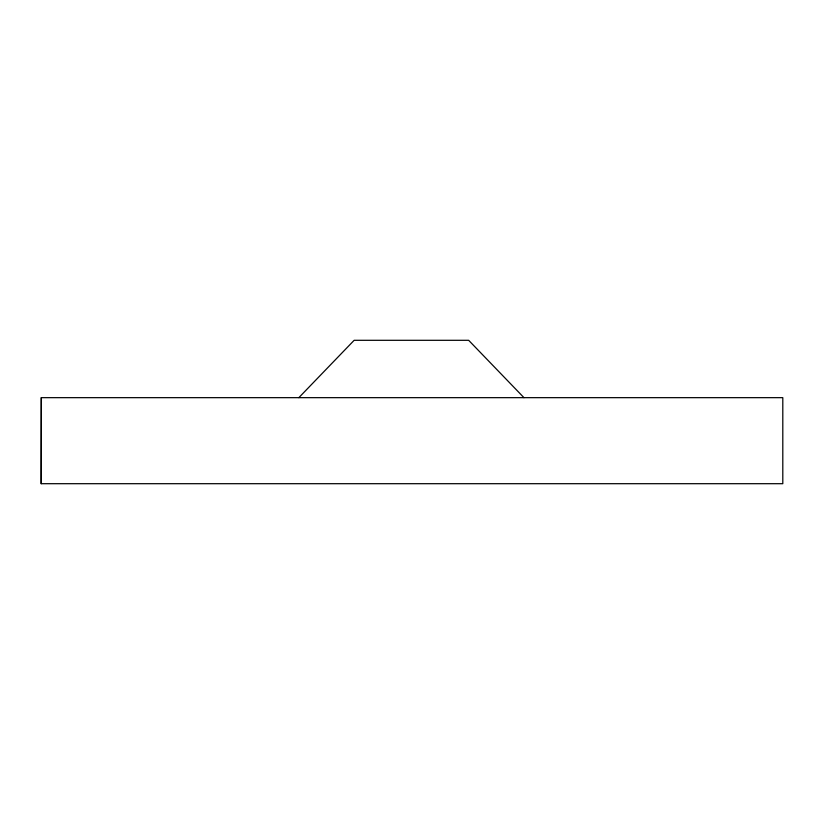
<?xml version="1.0" encoding="UTF-8"?>
<svg xmlns="http://www.w3.org/2000/svg" width="824" height="824" viewBox="0 0 824 824"><rect width="100%" height="100%" fill="white"/><g stroke="black" fill="none" stroke-linecap="round" stroke-linejoin="round"><path stroke-width="1.24" d="M41.2 483.698L41.2 397.662L782.8 397.662L782.8 483.698L41.2 483.698L41.396 397.662M298.844 397.662L354.145 340.302L468.66 340.302L523.961 397.662"/></g></svg>
